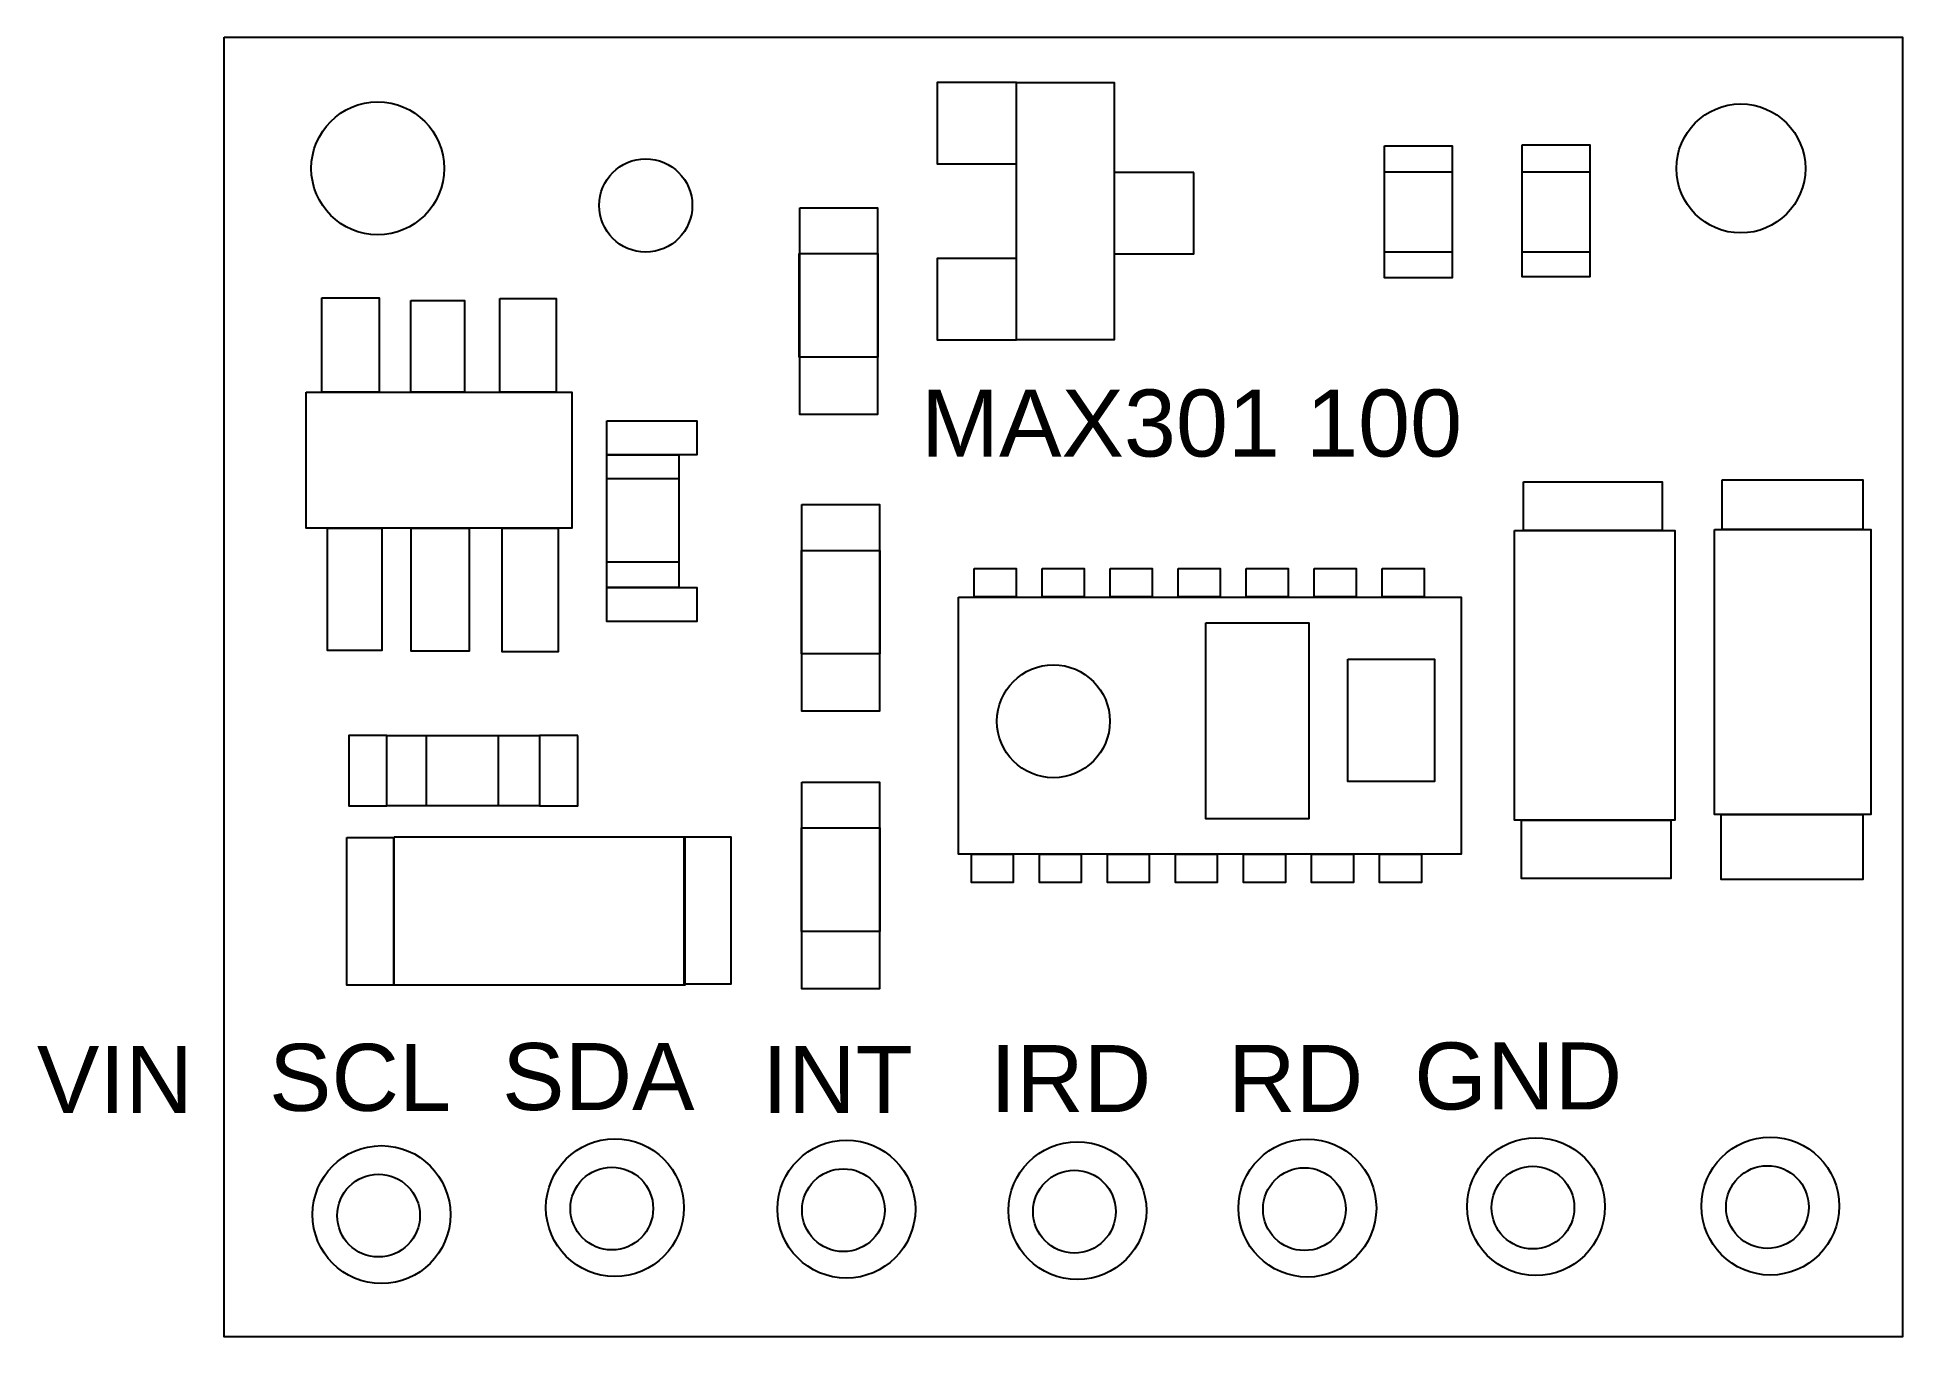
# Model space of a CAD drawing. Header units: inches. Extents: x 22.6 to 39.1, y 6.9 to 18.4.
import ezdxf

# ---------------------------------------------------------------- set-up
doc = ezdxf.new("R2010")
doc.units = ezdxf.units.IN
doc.header["$MEASUREMENT"] = 0
doc.styles.get("Standard").update_dxf_attribs({"font": 'arial.ttf'})

# ---------------------------------------------------------------- blocks, each defined once
blk = doc.blocks.new('*U12')
blk.add_lwpolyline([(-0.185, 0.125), (0.185, 0.125), (0.185, -0.125), (-0.185, -0.125)], close=True)
blk = doc.blocks.new('*U13')
at = {"color": 0, "linetype": 'ByBlock', "lineweight": -2, "transparency": 16777216}
for p in [(0, 0), (0.6, 0), (1.2, 0), (1.8, 0), (2.4, 0), (3, 0), (3.6, 0)]:
    blk.add_blockref('*U12', p, dxfattribs=at)
blk = doc.blocks.new('*U18')
blk.add_lwpolyline([(-0.185, 0.125), (0.185, 0.125), (0.185, -0.125), (-0.185, -0.125)], close=True)
blk = doc.blocks.new('*U20')
at = {"color": 0, "linetype": 'ByBlock', "lineweight": -2, "transparency": 16777216}
for p in [(0, 0), (0.6, 0), (1.2, 0), (1.8, 0), (2.4, 0), (3, 0), (3.6, 0)]:
    blk.add_blockref('*U18', p, dxfattribs=at)

msp = doc.modelspace()

# ---------------------------------------------------------------- linework, layer by layer
for points in [[(24.253, 18.351), (39.061, 18.351), (39.061, 6.89), (24.253, 6.89)], [(31.244, 17.952), (30.542, 17.952), (30.542, 17.234), (31.244, 17.234)], [(31.244, 17.952), (32.106, 17.952), (32.106, 15.682), (31.244, 15.682)], [(34.49, 17.394), (35.087, 17.394), (35.087, 16.23), (34.49, 16.23)], [(35.704, 17.402), (36.302, 17.402), (36.302, 16.237), (35.704, 16.237)], [(32.808, 17.159), (32.106, 17.159), (32.106, 16.441), (32.808, 16.441)], [(34.49, 17.164), (35.088, 17.164), (35.088, 16.456), (34.49, 16.456)], [(35.704, 17.165), (36.302, 17.165), (36.302, 16.456), (35.704, 16.456)], [(29.331, 16.848), (30.016, 16.848), (30.016, 15.024), (29.331, 15.024)], [(29.327, 16.444), (30.02, 16.444), (30.02, 15.53), (29.327, 15.53)], [(31.244, 16.401), (30.542, 16.401), (30.542, 15.682), (31.244, 15.682)], [(25.116, 16.054), (25.622, 16.054), (25.622, 15.222), (25.116, 15.222)], [(25.9, 16.03), (26.374, 16.03), (26.374, 15.222), (25.9, 15.222)], [(26.684, 16.046), (27.182, 16.046), (27.182, 15.222), (26.684, 15.222)], [(24.977, 15.222), (27.321, 15.222), (27.321, 14.022), (24.977, 14.022)], [(27.629, 14.967), (28.423, 14.967), (28.423, 14.668), (27.629, 14.668)], [(27.629, 14.668), (28.263, 14.668), (28.263, 13.498), (27.629, 13.498)], [(27.629, 14.46), (28.263, 14.46), (28.263, 13.722), (27.629, 13.722)], [(35.715, 14.43), (36.939, 14.43), (36.939, 14.002), (35.715, 14.002)], [(37.469, 14.447), (38.71, 14.447), (38.71, 14.011), (37.469, 14.011)], [(29.349, 14.229), (30.034, 14.229), (30.034, 12.406), (29.349, 12.406)], [(25.165, 14.022), (25.645, 14.022), (25.645, 12.941), (25.165, 12.941)], [(25.903, 14.022), (26.415, 14.022), (26.415, 12.936), (25.903, 12.936)], [(26.705, 14.022), (27.201, 14.022), (27.201, 12.931), (26.705, 12.931)], [(35.638, 14.002), (37.05, 14.002), (37.05, 11.445), (35.638, 11.445)], [(37.401, 14.011), (38.779, 14.011), (38.779, 11.497), (37.401, 11.497)], [(29.345, 13.825), (30.038, 13.825), (30.038, 12.912), (29.345, 12.912)], [(27.629, 13.497), (28.423, 13.497), (28.423, 13.198), (27.629, 13.198)], [(30.733, 13.412), (35.166, 13.412), (35.166, 11.145), (30.733, 11.145)], [(32.915, 13.185), (33.823, 13.185), (33.823, 11.458), (32.915, 11.458)], [(34.166, 12.866), (34.93, 12.866), (34.93, 11.787), (34.166, 11.787)], [(25.689, 12.193), (25.353, 12.193), (25.353, 11.572), (25.689, 11.572)], [(25.689, 12.193), (27.036, 12.193), (27.036, 11.572), (25.689, 11.572)], [(26.037, 12.193), (26.67, 12.193), (26.67, 11.572), (26.037, 11.572)], [(27.373, 12.193), (27.036, 12.193), (27.036, 11.572), (27.373, 11.572)], [(29.349, 11.782), (30.034, 11.782), (30.034, 9.958), (29.349, 9.958)], [(29.345, 11.378), (30.038, 11.378), (30.038, 10.464), (29.345, 10.464)], [(35.698, 11.445), (37.016, 11.445), (37.016, 10.932), (35.698, 10.932)], [(37.461, 11.497), (38.71, 11.497), (38.71, 10.924), (37.461, 10.924)], [(25.334, 11.293), (25.748, 11.293), (25.748, 9.992), (25.334, 9.992)], [(25.753, 11.299), (28.316, 11.299), (28.316, 9.992), (25.753, 9.992)], [(28.31, 11.299), (28.724, 11.299), (28.724, 9.998), (28.31, 9.998)]]:
    msp.add_lwpolyline(points, close=True)
for centre, radius in [((25.608, 17.195), 0.586), ((37.634, 17.194), 0.569), ((27.972, 16.868), 0.411), ((31.569, 12.318), 0.498), ((25.641, 7.967), 0.608), ((27.7, 8.028), 0.608), ((29.743, 8.015), 0.608), ((31.781, 8.002), 0.608), ((33.81, 8.024), 0.608), ((35.826, 8.037), 0.608), ((37.894, 8.042), 0.608), ((35.799, 8.029), 0.365), ((37.868, 8.033), 0.365), ((25.615, 7.958), 0.365), ((27.673, 8.02), 0.365), ((29.716, 8.006), 0.365), ((31.754, 7.993), 0.365), ((33.783, 8.015), 0.365)]:
    msp.add_circle(centre, radius)

# ---------------------------------------------------------------- block references
for name, p in [('*U13', (31.055, 13.54)), ('*U20', (31.03, 11.021))]:
    msp.add_blockref(name, p)

# ---------------------------------------------------------------- texts
at = {"char_height": 0.591, "attachment_point": 1}
for s, width, insert in [('MAX301 100', 6.62463, (30.402, 15.244)), ('^IVIN', 3.22191, (22.601, 9.454)), ('^ISCL', 3.22191, (24.649, 9.473)), ('^ISDA', 3.22191, (26.705, 9.48)), ('^IINT', 3.22191, (28.998, 9.455)), ('^IIRD', 3.22191, (31.011, 9.462)), ('^IRD', 3.22191, (33.11, 9.463)), ('^IGND', 3.22191, (34.752, 9.485))]:
    msp.add_mtext_dynamic_manual_height_columns(s, width=width, gutter_width=2.955, heights=[0], dxfattribs=dict(at, insert=insert))

doc.saveas('drawing.dxf')
